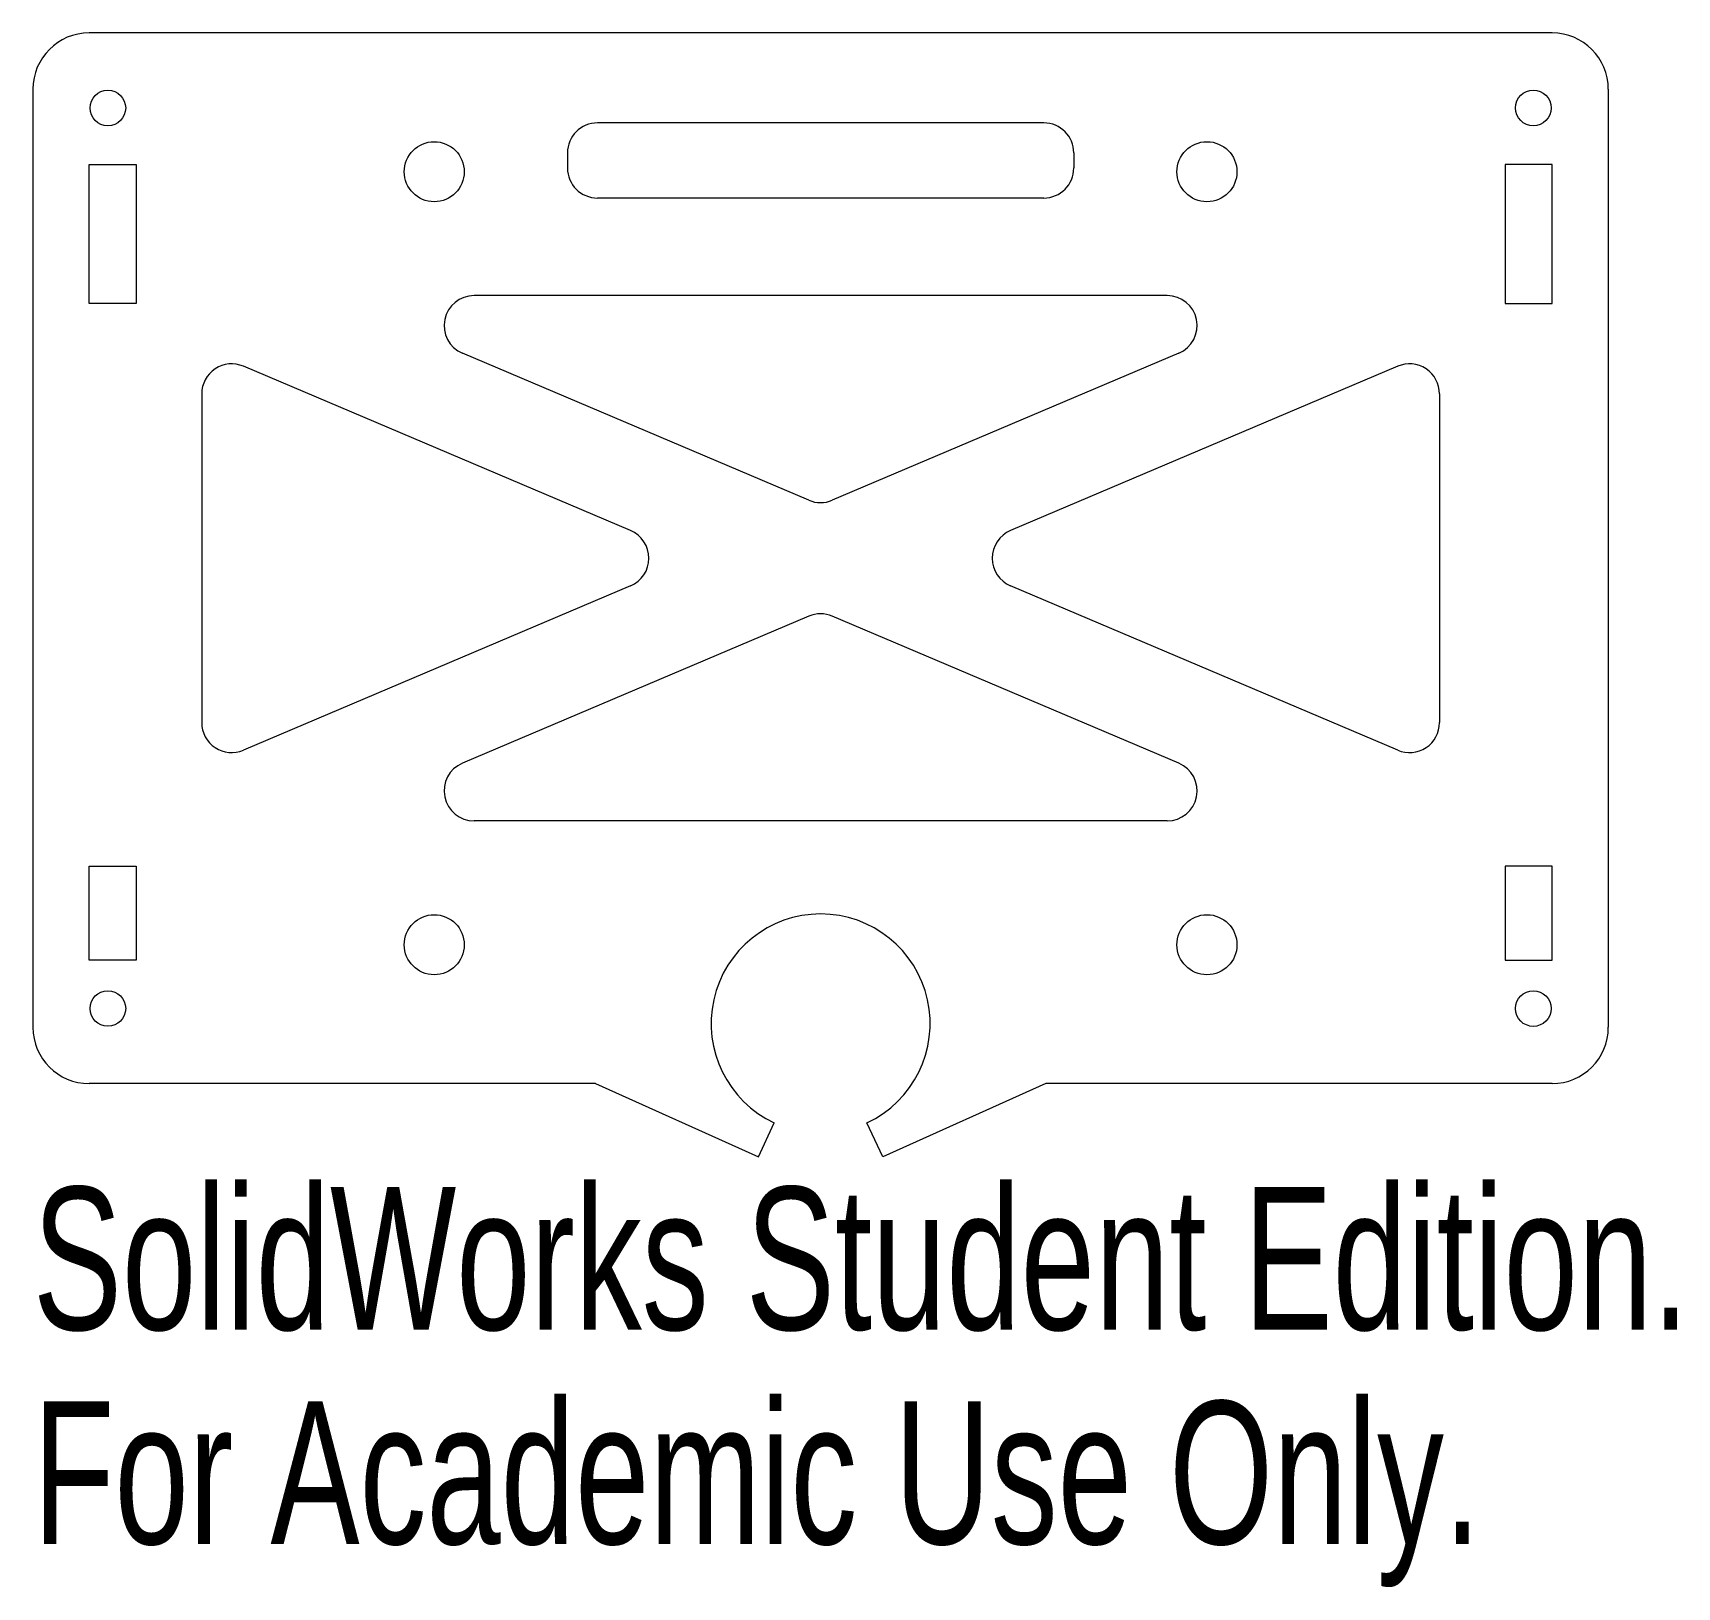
# Model space of a CAD drawing. Header units: inches. Extents: x -1.05 to 1.14, y -1.37 to 0.7.
import ezdxf

# ---------------------------------------------------------------- set-up
doc = ezdxf.new("R2010")
doc.units = ezdxf.units.IN
doc.header["$MEASUREMENT"] = 0
doc.styles.add('SLDTEXTSTYLE0', font='TXT', dxfattribs={"width": 0.7})

msp = doc.modelspace()

# ---------------------------------------------------------------- linework, layer by layer
at = {"color": 7, "linetype": 'Continuous', "lineweight": 15}
for p, q in [((0.975, 0.7), (-0.975, 0.7)), ((-1.05, 0.625), (-1.05, -0.625)), ((1.05, 0.625), (1.05, -0.625)), ((0.2975, 0.58), (-0.2975, 0.58)), ((-0.3375, 0.54), (-0.3375, 0.52)), ((0.3375, 0.54), (0.3375, 0.52)), ((-0.975, 0.5246), (-0.9125, 0.5246)), ((-0.975, 0.3396), (-0.975, 0.5246)), ((-0.9125, 0.5246), (-0.9125, 0.3396)), ((0.975, 0.5246), (0.9125, 0.5246)), ((0.9125, 0.5246), (0.9125, 0.3396)), ((0.975, 0.3396), (0.975, 0.5246)), ((0.2975, 0.48), (-0.2975, 0.48)), ((-0.9125, 0.3396), (-0.975, 0.3396)), ((0.4619, 0.35), (-0.4619, 0.35)), ((0.9125, 0.3396), (0.975, 0.3396)), ((-0.0156, 0.0772), (-0.4775, 0.2732)), ((0.4775, 0.2732), (0.0156, 0.0772)), ((-0.2532, 0.0368), (-0.7694, 0.2558)), ((0.7694, 0.2558), (0.2532, 0.0368)), ((-0.825, 0.219), (-0.825, -0.219)), ((0.825, 0.219), (0.825, -0.219)), ((-0.2532, -0.0368), (-0.7694, -0.2558)), ((0.7694, -0.2558), (0.2532, -0.0368)), ((-0.0156, -0.0772), (-0.4775, -0.2732)), ((0.4775, -0.2732), (0.0156, -0.0772)), ((0.4619, -0.35), (-0.4619, -0.35)), ((-0.975, -0.4104), (-0.9125, -0.4104)), ((-0.975, -0.5354), (-0.975, -0.4104)), ((-0.9125, -0.4104), (-0.9125, -0.5354)), ((0.975, -0.4104), (0.9125, -0.4104)), ((0.9125, -0.4104), (0.9125, -0.5354)), ((0.975, -0.5354), (0.975, -0.4104)), ((-0.9125, -0.5354), (-0.975, -0.5354)), ((0.9125, -0.5354), (0.975, -0.5354)), ((-0.3, -0.7), (-0.975, -0.7)), ((-0.3, -0.7), (-0.0828, -0.7976)), ((0.3, -0.7), (0.0828, -0.7976)), ((0.975, -0.7), (0.3, -0.7)), ((-0.0828, -0.7976), (-0.0617, -0.7523)), ((0.0828, -0.7976), (0.0617, -0.7523))]:
    msp.add_line(p, q, dxfattribs=at)
for centre, radius in [((-0.95, 0.6), 0.0237), ((0.95, 0.6), 0.0238), ((-0.515, 0.515), 0.04), ((0.515, 0.515), 0.04), ((-0.515, -0.515), 0.04), ((0.515, -0.515), 0.04), ((-0.95, -0.6), 0.0237), ((0.95, -0.6), 0.0238)]:
    msp.add_circle(centre, radius, dxfattribs=at)
for centre, radius, start, end in [((-0.975, 0.625), 0.075, 90, 180), ((0.975, 0.625), 0.075, 0, 90), ((-0.2975, 0.54), 0.04, 90, 180), ((0.2975, 0.54), 0.04, 0, 90), ((-0.2975, 0.52), 0.04, 180, 270), ((0.2975, 0.52), 0.04, 270, 0), ((-0.4619, 0.31), 0.04, 90, 247.0113), ((0.4619, 0.31), 0.04, 292.9887, 90), ((-0.785, 0.219), 0.04, 67.0113, 180), ((0.785, 0.219), 0.04, 0, 112.9887), ((0, 0.1141), 0.04, 247.0113, 292.9887), ((-0.2689, 0), 0.04, 292.9887, 67.0113), ((0.2689, 0), 0.04, 112.9887, 247.0113), ((0, -0.1141), 0.04, 67.0113, 112.9887), ((-0.785, -0.219), 0.04, 180, 292.9887), ((0.785, -0.219), 0.04, 247.0113, 0), ((-0.4619, -0.31), 0.04, 112.9887, 270), ((0.4619, -0.31), 0.04, 270, 67.0113), ((0, -0.62), 0.146, 295, 245), ((-0.975, -0.625), 0.075, 180, 270), ((0.975, -0.625), 0.075, 270, 0)]:
    msp.add_arc(centre, radius, start, end, dxfattribs=at)

# ---------------------------------------------------------------- texts
at = {"color": 7, "linetype": 'Continuous', "char_height": 0.1903, "attachment_point": 1, "style": 'SLDTEXTSTYLE0'}
for s, insert in [('SolidWorks Student Edition.', (-1.05, -0.8378)), ('For Academic Use Only.', (-1.05, -1.1232))]:
    msp.add_mtext(s, dxfattribs=dict(at, insert=insert))

doc.saveas('drawing.dxf')
